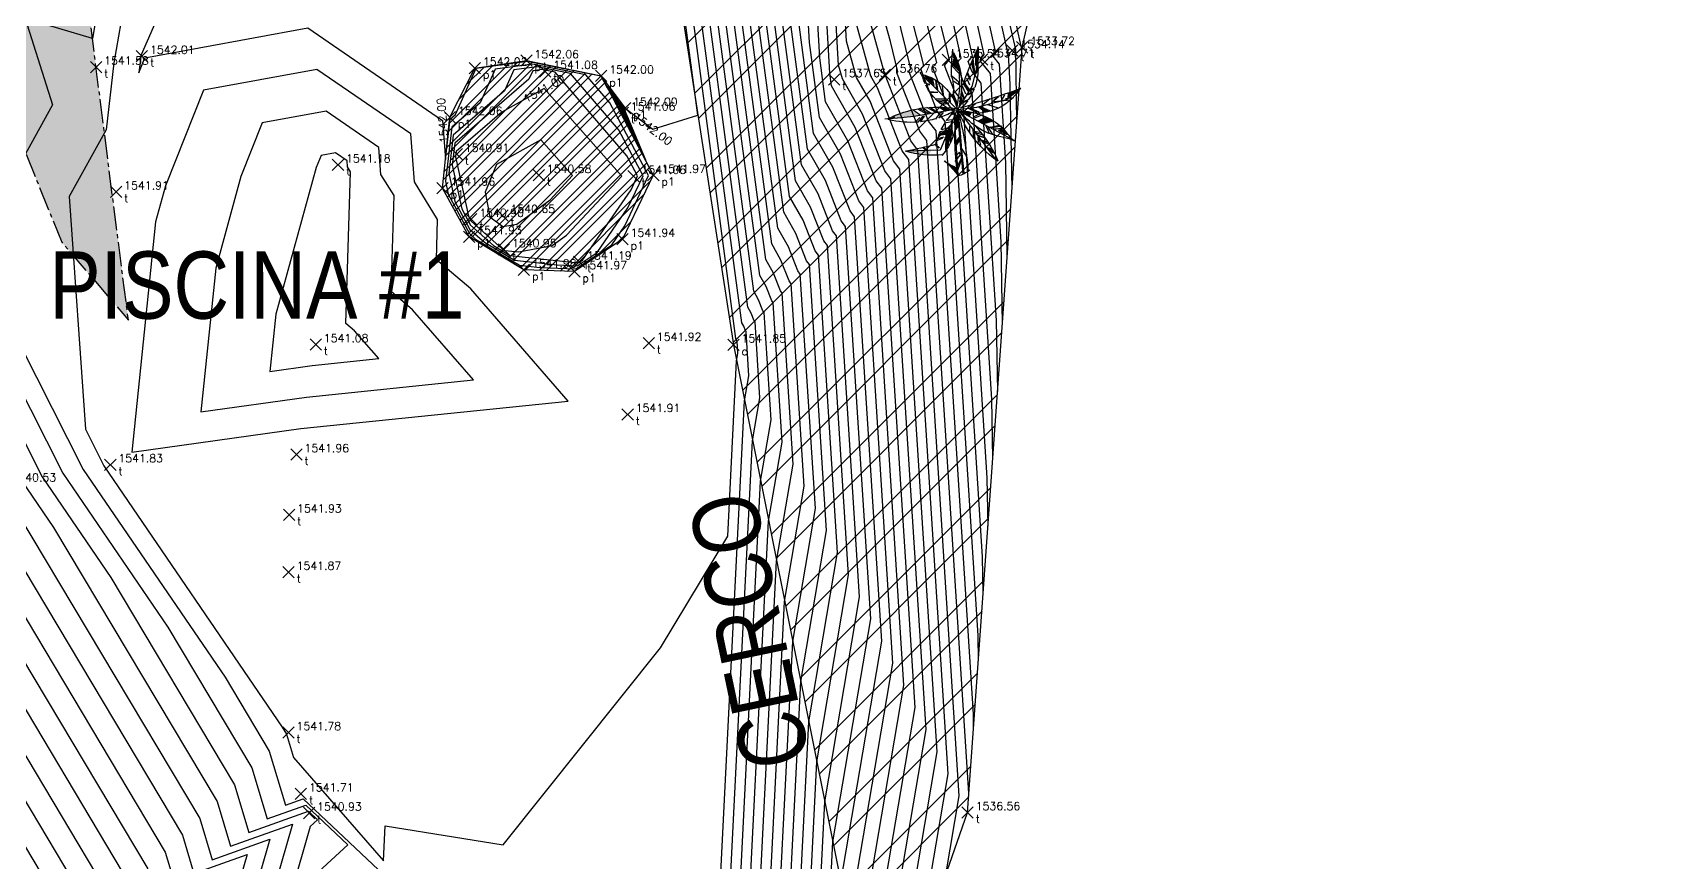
# Model space of a CAD drawing. Header units: metres. Extents: x 1097510 to 2158594, y 877039 to 1751652.
# Drawn here: x 1097701.3 to 1097752.6, y 877115 to 877140.9 of the extents above; entities that cross this region are included whole.
import ezdxf

# ---------------------------------------------------------------- set-up
doc = ezdxf.new("R2010")
doc.units = ezdxf.units.M
doc.linetypes.add('CENTER2', pattern=[1.125, 0.75, -0.125, 0.125, -0.125])
for name, color, linetype in [('C-TOPO-MAJR', 9, 'Continuous'), ('C-TOPO-MINR', 8, 'Continuous'), ('ROTULO', 7, 'Continuous'), ('V-NODE', 1, 'Continuous'), ('V-NODE-TEXT', 11, 'Continuous'), ('Via', 7, 'CENTER2'), ('WWW.DWGAUTOCAD.COM', 7, 'Continuous')]:
    doc.layers.add(name, color=color, linetype=linetype)
doc.styles.add('Arial Narrow', font='ARIALN.TTF', dxfattribs={"width": 0.85})
doc.styles.get("Standard").update_dxf_attribs({"font": 'simplex.shx'})

# ---------------------------------------------------------------- blocks, each defined once
blk = doc.blocks.new('A$C40F70BF2')
at = {"color": 64}
for p, q in [((1.395, 3.412), (1.345, 4.14)), ((1.404, 3.622), (1.407, 3.935)), ((1.411, 3.538), (1.419, 3.905)), ((1.448, 3.313), (1.496, 3.752)), ((1.529, 3.679), (1.455, 3.289)), ((1.937, 3.412), (2.147, 3.983)), ((1.989, 3.487), (2.151, 3.679)), ((2.033, 3.595), (2.135, 3.727)), ((2.151, 3.679), (2.033, 3.595)), ((2.062, 3.679), (2.135, 3.824)), ((2.135, 3.727), (2.062, 3.679)), ((2.077, 3.788), (2.151, 3.896)), ((2.135, 3.824), (2.077, 3.788)), ((1.43, 3.289), (1.349, 3.412)), ((1.389, 3.49), (1.353, 3.553)), ((1.426, 3.264), (1.353, 3.376)), ((1.393, 3.445), (1.356, 3.526)), ((1.393, 3.403), (1.356, 3.493)), ((1.411, 3.334), (1.36, 3.445)), ((1.536, 2.871), (1.395, 3.412)), ((1.455, 3.289), (1.55, 3.622)), ((1.587, 3.114), (1.683, 3.328)), ((1.701, 3.289), (1.591, 3.078)), ((1.606, 2.916), (1.705, 3.132)), ((1.919, 2.785), (1.937, 3.412)), ((2.18, 3.523), (1.96, 3.294)), ((1.96, 3.006), (2.18, 3.198)), ((1.974, 3.403), (2.165, 3.619)), ((2.165, 3.571), (1.974, 3.403)), ((2.165, 3.619), (1.989, 3.487)), ((2.006, 2.139), (3.105, 3.225)), ((2.797, 3.138), (2.753, 2.909)), ((2.855, 3.162), (2.797, 2.933)), ((2.797, 2.933), (2.797, 3.138)), ((2.885, 3.162), (2.826, 2.957)), ((2.826, 2.957), (2.855, 3.162)), ((2.929, 3.174), (2.855, 3.006)), ((2.855, 3.006), (2.885, 3.162)), ((2.899, 3.018), (2.929, 3.174)), ((2.944, 3.15), (2.899, 3.018)), ((2.958, 3.186), (2.929, 3.066)), ((2.929, 3.066), (2.944, 3.15)), ((2.973, 3.114), (2.958, 3.186)), ((3.002, 3.21), (2.973, 3.114)), ((3.032, 3.234), (3.002, 3.162)), ((3.002, 3.162), (3.002, 3.21)), ((1.58, 2.772), (1.451, 2.841)), ((1.472, 2.791), (1.602, 2.739)), ((1.992, 2.139), (1.536, 2.871)), ((1.538, 2.69), (1.679, 2.617)), ((1.564, 2.648), (1.679, 2.596)), ((1.602, 2.739), (1.58, 2.772)), ((1.591, 3.078), (1.587, 3.114)), ((1.65, 2.748), (1.785, 3.066)), ((1.668, 2.733), (1.65, 2.748)), ((1.822, 2.967), (1.668, 2.733)), ((1.73, 2.628), (1.844, 2.883)), ((1.789, 2.517), (1.873, 2.748)), ((1.8, 2.478), (1.88, 2.664)), ((2.024, 2.154), (1.919, 2.785)), ((2.151, 3.066), (1.96, 2.933)), ((1.96, 2.933), (1.96, 3.006)), ((2.216, 2.359), (2.243, 2.624)), ((2.238, 2.386), (2.257, 2.647)), ((2.446, 2.617), (2.471, 2.889)), ((2.621, 2.684), (2.895, 2.703)), ((2.621, 2.677), (2.849, 2.673)), ((2.626, 2.774), (2.662, 3.065)), ((2.653, 2.781), (2.685, 3.069)), ((2.877, 2.934), (3.045, 2.983)), ((3.008, 2.919), (2.877, 2.934)), ((1.789, 2.411), (1.627, 2.469)), ((1.672, 2.415), (1.811, 2.369)), ((1.811, 2.369), (1.789, 2.411)), ((2.07, 2.139), (2.758, 2.02)), ((2.27, 2.33), (2.289, 2.356)), ((2.498, 2.311), (2.27, 2.33)), ((2.289, 2.356), (2.58, 2.344)), ((2.366, 2.415), (2.384, 2.442)), ((2.612, 2.4), (2.366, 2.415)), ((2.375, 2.079), (2.567, 2.21)), ((2.384, 2.442), (2.644, 2.427)), ((2.662, 2.072), (2.881, 2.203)), ((2.699, 2.053), (2.968, 2.206)), ((2.831, 2.016), (3.118, 2.199)), ((2.913, 2.012), (3.218, 2.176)), ((3.264, 2.165), (2.977, 2.001)), ((3.168, 1.952), (3.415, 2.135)), ((2.083, 2.012), (2.22, 1.967)), ((2.179, 1.762), (2.156, 1.818)), ((2.156, 1.818), (2.361, 1.788)), ((2.402, 1.714), (2.179, 1.762)), ((2.548, 2.035), (2.457, 2.046)), ((2.457, 2.046), (2.603, 1.863)), ((2.69, 1.84), (2.548, 2.035)), ((2.758, 2.02), (3.387, 1.915)), ((2.977, 2.001), (2.913, 2.012)), ((3.177, 1.747), (3.041, 1.93)), ((3.041, 1.93), (3.105, 1.915)), ((3.105, 1.915), (3.255, 1.736)), ((3.332, 1.747), (3.196, 1.889)), ((3.387, 1.915), (3.907, 1.867)), ((3.911, 1.863), (4.308, 1.837)), ((3.975, 1.885), (4.057, 1.915)), ((4.012, 1.878), (3.975, 1.885)), ((4.085, 1.904), (4.012, 1.878))]:
    blk.add_line(p, q, dxfattribs=at)
at = {"color": 60}
for p, q in [((1.378, 3.827), (1.371, 4.019)), ((1.386, 3.761), (1.393, 4.004)), ((2.369, 2.481), (2.676, 2.471))]:
    blk.add_line(p, q, dxfattribs=at)
at = {"color": 62}
for p, q in [((0.438, 2.456), (0.018, 2.796)), ((0.505, 2.608), (0.623, 2.404)), ((0.211, 2.512), (0.476, 2.476)), ((1.974, 2.113), (0.228, 1.183)), ((0.314, 2.44), (0.828, 2.38)), ((1.381, 2.214), (0.438, 2.456)), ((0.696, 2.548), (0.916, 2.356)), ((0.696, 2.187), (1.034, 2.295)), ((0.916, 2.356), (0.784, 2.5)), ((1.974, 2.128), (0.802, 0.571)), ((0.96, 2.476), (1.196, 2.295)), ((1.269, 2.236), (0.96, 2.103)), ((1.019, 2.067), (1.269, 2.236)), ((1.078, 2.062), (1.295, 2.219)), ((1.129, 2.052), (1.321, 2.219)), ((1.313, 2.055), (1.578, 2.175)), ((1.974, 2.139), (1.381, 2.214)), ((1.387, 2.043), (1.665, 2.187)), ((1.431, 2.32), (1.592, 2.199)), ((2.003, 2.103), (1.827, 0.082)), ((2.006, 2.139), (2.548, 0.855)), ((0.593, 1.61), (0.902, 1.562)), ((0.96, 1.586), (0.667, 1.646)), ((0.872, 1.345), (1.019, 1.586)), ((0.902, 1.562), (0.96, 1.586)), ((0.989, 1.405), (1.093, 1.646)), ((1.225, 1.959), (1.46, 1.862)), ((1.284, 2.007), (1.504, 1.898)), ((1.974, 1.995), (1.915, 1.405)), ((2.179, 1.676), (2.175, 1.605)), ((2.175, 1.605), (2.175, 1.512)), ((2.179, 1.314), (2.179, 1.676)), ((2.193, 1.613), (2.184, 1.501)), ((2.197, 1.46), (2.193, 1.613)), ((0.387, 1.333), (0.505, 1.357)), ((0.417, 1.381), (0.578, 1.405)), ((0.505, 1.357), (0.417, 1.381)), ((0.461, 1.429), (0.667, 1.442)), ((0.578, 1.405), (0.461, 1.429)), ((0.476, 1.465), (0.696, 1.478)), ((0.667, 1.442), (0.476, 1.465)), ((0.696, 1.478), (0.549, 1.526)), ((0.549, 1.526), (0.814, 1.513)), ((0.814, 1.513), (0.578, 1.562)), ((1.019, 1.056), (1.21, 1.129)), ((1.049, 1.105), (1.24, 1.165)), ((1.206, 1.34), (1.436, 1.403)), ((1.231, 1.403), (1.462, 1.445)), ((1.254, 1.008), (1.313, 1.249)), ((1.327, 1.093), (1.342, 1.273)), ((1.475, 1.237), (1.504, 1.501)), ((1.915, 1.405), (1.871, 0.852)), ((1.944, 1.141), (1.944, 1.261)), ((1.944, 1.261), (2.077, 1.08)), ((2.077, 0.948), (1.944, 1.141)), ((2.062, 1.026), (1.947, 1.204)), ((2.175, 1.512), (2.165, 1.441)), ((2.165, 1.441), (2.165, 1.363)), ((2.184, 1.501), (2.179, 1.407)), ((2.179, 1.407), (2.179, 1.314)), ((2.197, 1.392), (2.197, 1.46)), ((2.206, 1.277), (2.197, 1.392)), ((2.206, 1.105), (2.206, 1.277)), ((2.211, 1.172), (2.206, 1.105)), ((2.225, 1.501), (2.211, 1.378)), ((2.211, 1.378), (2.211, 1.172)), ((2.216, 1.34), (2.225, 1.422)), ((2.216, 1.273), (2.216, 1.34)), ((2.225, 1.157), (2.216, 1.273)), ((2.225, 1.422), (2.225, 1.501)), ((2.229, 1.232), (2.225, 1.157)), ((2.238, 1.303), (2.229, 1.232)), ((2.243, 1.389), (2.238, 1.303)), ((2.247, 1.46), (2.243, 1.389)), ((2.257, 1.534), (2.247, 1.46)), ((2.257, 1.544), (2.257, 1.534)), ((2.261, 1.213), (2.261, 1.535)), ((2.27, 1.109), (2.261, 1.213)), ((2.298, 1.486), (2.27, 1.56)), ((2.27, 1.56), (2.521, 1.501)), ((2.275, 1.247), (2.27, 1.18)), ((2.27, 1.18), (2.27, 1.109)), ((2.279, 1.396), (2.275, 1.314)), ((2.275, 1.314), (2.275, 1.247)), ((2.289, 1.318), (2.279, 1.396)), ((2.289, 1.157), (2.289, 1.318)), ((2.293, 1.015), (2.289, 1.157)), ((2.293, 1.154), (2.289, 1.083)), ((2.289, 1.083), (2.293, 1.015)), ((2.302, 1.292), (2.293, 1.224)), ((2.293, 1.224), (2.293, 1.154)), ((2.548, 1.441), (2.298, 1.486)), ((2.307, 1.37), (2.302, 1.292)), ((2.307, 1.023), (2.307, 1.37)), ((2.334, 0.926), (2.343, 1.325)), ((2.371, 0.847), (2.357, 1.299)), ((2.433, 1.267), (2.637, 1.215)), ((2.471, 1.236), (2.65, 1.152)), ((0.814, 0.744), (0.96, 0.804)), ((0.843, 0.792), (0.989, 0.876)), ((0.96, 0.804), (0.843, 0.792)), ((0.872, 0.864), (1.049, 0.924)), ((0.989, 0.876), (0.872, 0.864)), ((1.049, 0.924), (0.931, 0.912)), ((1.709, 0.671), (1.871, 0.912)), ((1.871, 0.852), (1.798, 0.13)), ((1.886, 0.527), (1.886, 0.587)), ((1.886, 0.587), (2.003, 0.322)), ((2.003, 0.154), (1.886, 0.527)), ((1.915, 0.696), (1.93, 0.792)), ((2.077, 0.491), (1.915, 0.696)), ((1.93, 0.792), (2.062, 0.647)), ((2.311, 0.948), (2.307, 1.023)), ((2.548, 0.855), (3.647, 0.814)), ((2.69, 1.027), (2.571, 0.922)), ((2.699, 1.008), (2.594, 0.922)), ((3.063, 0.941), (2.995, 0.87)), ((3.095, 0.937), (3.013, 0.851))]:
    blk.add_line(p, q, dxfattribs=at)
at = {"color": 60}
for centre, radius, start, end in [((7.228, 3.925), 5.886, 178.201, 184.8569), ((-12.631, -2.337), 15.387, 20.511, 24.7274), ((3.986, 2.93), 2.121, 151.1341, 194.9744), ((-4.468, 3.341), 6.654, 358.6497, 6.1521), ((3.081, 3.443), 1.737, 181.0191, 200.3048), ((3.488, 1.763), 1.537, 103.7474, 164.6646), ((3.323, 2.824), 1.195, 162.4534, 194.3671), ((4.255, 2.671), 1.249, 148.3784, 158.7208), ((1.388, 3.636), 1.607, 210.2718, 288.6073), ((11.205, 34.008), 33.156, 250.2818, 253.6131), ((3.081, 3.443), 1.737, 202.0613, 214.4357), ((-12.631, -2.337), 15.387, 19.9468, 20.1294), ((1.484, 3.655), 1.692, 293.0839, 334.2208), ((1.484, 3.655), 1.692, 336.4968, 341.7386), ((1.97, 0.03), 2.073, 93.8052, 134.9428), ((14.63, -0.992), 13.028, 166.2796, 174.8216), ((3.081, 3.443), 1.737, 216.4922, 227.1869), ((2.648, -1.238), 3.457, 62.9286, 99.782), ((0.371, 0.432), 2.394, 34.5841, 45.0988), ((0.206, 3.365), 2.134, 278.5823, 322.5951), ((-1.258, 3.332), 3.452, 304.8805, 336.243), ((4.234, -0.992), 3.827, 137.0982, 156.8626), ((-5.402, 1.247), 7.481, 350.4062, 5.6425), ((3.808, 1.866), 1.768, 177.0625, 221.9788), ((3.478, 4.556), 2.822, 241.8528, 251.6799), ((0.371, 0.432), 2.394, 26.5664, 32.4272), ((3.478, 4.556), 2.822, 253.6434, 263.8215), ((3.478, 4.556), 2.822, 265.3232, 284.5956), ((-1.183, 2.66), 2.05, 312.2483, 325.4397), ((0.622, 0.416), 0.842, 95.4287, 120.3984), ((0.371, 0.432), 2.394, 14.3751, 24.9555), ((2.731, 4.141), 3.451, 266.0609, 285.3989), ((10.9, 35.08), 35.029, 256.4454, 258.0204), ((2.112, 0.756), 0.732, 226.5793, 260.5482), ((5.057, -2.3), 3.867, 133.3547, 142.8755), ((1.268, 2.121), 1.986, 292.1292, 305.3212)]:
    blk.add_arc(centre, radius, start, end, dxfattribs=at)
at = {"color": 62}
for points in [[(0.035, 2.801), (0.417, 2.5), (0.035, 2.801), (0.402, 2.657)], [(1.93, 2.091), (1.607, 1.923), (1.886, 2.091), (1.533, 2.055)], [(1.136, 1.682), (0.828, 1.766), (1.357, 1.79), (1.107, 1.911)], [(1.592, 1.393), (1.592, 1.61), (1.636, 1.478), (1.622, 1.682)], [(2.003, 2.043), (2.062, 1.465), (2.003, 2.031), (1.96, 1.586)], [(1.357, 1.297), (1.078, 1.201), (1.387, 1.357), (1.151, 1.273)], [(2.598, 1.303), (2.343, 1.34), (2.557, 1.407), (2.293, 1.467)], [(3.546, 0.816), (2.811, 0.852), (3.59, 0.804), (2.914, 0.708)]]:
    blk.add_solid(points, dxfattribs=at)
at = {"color": 64}
for points in [[(2.02, 2.234), (2.16, 2.54), (1.994, 2.357), (2.13, 2.691)], [(1.983, 2.159), (1.888, 2.598), (1.983, 2.159), (1.818, 2.432)], [(2.398, 2.087), (2.562, 2.203), (2.206, 2.12), (2.366, 2.203)], [(3.893, 1.874), (4.007, 1.93), (3.228, 1.952), (3.451, 2.12)]]:
    blk.add_solid(points, dxfattribs=at)
at = {"color": 60}
blk.add_solid([(2.003, 0.058), (2.385, 0.503), (2.018, 0.286), (2.4, 0.503)], dxfattribs=at)
blk = doc.blocks.new('*U7')
at = {"color": 0, "linetype": 'ByBlock', "lineweight": -2, "transparency": 16777216}
for p, q in [((-0.71, -0.71), (0.71, 0.71)), ((-0.71, 0.71), (0.71, -0.71))]:
    blk.add_line(p, q, dxfattribs=at)

msp = doc.modelspace()

# ---------------------------------------------------------------- hatches: boundary and pattern name
at = {"transparency": 33554516}
h = msp.add_hatch(dxfattribs=at)
h.set_pattern_fill('ANSI32', color=3, scale=0.2)
h.paths.add_polyline_path([(1097729.469, 877182.53), (1097726.491, 877180.653), (1097717.986, 877167.963), (1097718.674, 877156.953), (1097720.55, 877148.199), (1097723.179, 877131.191), (1097727.699, 877108.578), (1097730.496, 877116.583), (1097732.202, 877140.482), (1097734.498, 877150.634), (1097729.913, 877165.817)])
h.paths.add_polyline_path([(1097684.838, 877112.8), (1097691.399, 877111.264), (1097694.98, 877110.431), (1097699.484, 877109.577), (1097707.255, 877107.95), (1097712.386, 877106.545), (1097724.844, 877103.697), (1097724.377, 877088.571), (1097722.256, 877077.336), (1097720.406, 877070.013), (1097718.066, 877055.292), (1097717.526, 877051.329), (1097711.22, 877058.241), (1097709.393, 877064.564), (1097706.649, 877069.346), (1097704.008, 877074.186), (1097702.134, 877076.348), (1097700.531, 877078.264), (1097698.925, 877081.038), (1097697.709, 877083.835)])
at = {"transparency": 33554615}
h = msp.add_hatch(dxfattribs=at)
h.set_pattern_fill('ANSI32', color=5, scale=0.05)
h.paths.add_polyline_path([(1097716.711, 877140.069), (1097719.049, 877139.588), (1097720.677, 877136.489), (1097719.714, 877134.492), (1097718.213, 877133.478), (1097716.636, 877133.535), (1097714.922, 877134.568), (1097714.092, 877136.088), (1097714.321, 877138.296), (1097715.102, 877139.835)])
h.paths.add_polyline_path([(1097724.851, 877104.675), (1097723.572, 877104.438), (1097722.63, 877104.723), (1097721.383, 877105.694), (1097722.178, 877108.644), (1097724.024, 877108.193), (1097725.794, 877106.766)])
at = {"layer": 'Via', "transparency": 33554602}
h = msp.add_hatch(dxfattribs=at)
h.set_pattern_fill('AR-CONC', color=9, scale=0.01)
h.paths.add_polyline_path([(1097743.406, 877209.884), (1097742.789, 877207.774), (1097739.23, 877201.65), (1097731.624, 877194.237), (1097728.844, 877192.061), (1097723.938, 877187.976), (1097713.661, 877183.589), (1097708.774, 877180.942), (1097704.197, 877177.294), (1097702.283, 877175.792), (1097698.494, 877169.681), (1097697.048, 877167.117), (1097696.739, 877163), (1097696.405, 877157.375), (1097697.261, 877153.918), (1097698.725, 877142.966), (1097702.195, 877134.401), (1097704.278, 877131.959), (1097702.854, 877143.121), (1097701.527, 877147.394), (1097700.771, 877150.597), (1097699.626, 877157.377), (1097700.517, 877161.414), (1097700.209, 877165.197), (1097701.923, 877167.962), (1097702.662, 877170.388), (1097705.585, 877173.118), (1097707.902, 877176.215), (1097715.868, 877180.484), (1097721.42, 877182.884), (1097726.789, 877184.65), (1097730.424, 877188.426), (1097731.775, 877190.234), (1097734.3, 877192.055), (1097739.871, 877197.714), (1097745.847, 877205.636), (1097747.847, 877204.842), (1097752.597, 877208.238), (1097748.356, 877212.762), (1097746.929, 877210.428)])

# ---------------------------------------------------------------- linework, layer by layer
at = {"color": 7, "true_color": 0xf0f0f0, "flags": 128}
for points, elevation in [([(1097729.469, 877182.53), (1097726.491, 877180.653), (1097717.986, 877167.963), (1097718.674, 877156.953), (1097720.55, 877148.199), (1097723.179, 877131.191), (1097727.699, 877108.578), (1097730.496, 877116.583), (1097732.202, 877140.482), (1097734.498, 877150.634), (1097729.913, 877165.817)], 1524.878), ([(1097716.711, 877140.069), (1097719.049, 877139.588), (1097720.677, 877136.489), (1097719.714, 877134.492), (1097718.213, 877133.478), (1097716.636, 877133.535), (1097714.922, 877134.568), (1097714.092, 877136.088), (1097714.321, 877138.296), (1097715.102, 877139.835)], 1542.064)]:
    msp.add_lwpolyline(points, close=True, dxfattribs=dict(at, elevation=elevation))
at = {"color": 7, "true_color": 0xf0f0f0, "elevation": 1524.878, "flags": 128}
msp.add_lwpolyline([(1097726.491, 877180.653), (1097717.986, 877167.963), (1097718.674, 877156.953), (1097720.55, 877148.199), (1097723.179, 877131.191), (1097727.699, 877108.578), (1097724.844, 877103.697), (1097712.386, 877106.545), (1097707.255, 877107.95), (1097699.484, 877109.577), (1097694.98, 877110.431), (1097691.399, 877111.264), (1097684.838, 877112.8), (1097681.402, 877113.693), (1097679.102, 877114.672), (1097676.039, 877119.653), (1097674.323, 877124.089), (1097671.729, 877129.899), (1097670.225, 877133.67)], dxfattribs=at)
at = {"layer": 'C-TOPO-MAJR', "color": 32, "linetype": 'Continuous', "lineweight": -3, "flags": 128}
for points, elevation in [([(1097732.036, 877138.15), (1097731.997, 877140.418), (1097730.916, 877145.086), (1097729.996, 877149.772), (1097729.878, 877152.927), (1097727.612, 877164.483), (1097727.669, 877166.575), (1097725.334, 877173.157), (1097724.453, 877178.272)], 1534), ([(1097728.913, 877112.053), (1097729.89, 877117.793), (1097728.661, 877136.976), (1097728.454, 877137.245), (1097727.679, 877139.219), (1097727.472, 877139.582), (1097726.957, 877141.434), (1097726.515, 877149.167), (1097725.661, 877156.035), (1097725.78, 877156.581), (1097725.72, 877158.18), (1097724.803, 877162.855), (1097724.924, 877167.253), (1097724.838, 877167.436), (1097724.047, 877168.666), (1097723.107, 877170.597), (1097721.158, 877173.371), (1097717.688, 877176.632)], 1537), ([(1097731.435, 877129.732), (1097731.397, 877131.952), (1097730.922, 877139.363), (1097730.629, 877139.742), (1097730.514, 877140.036), (1097730.569, 877140.099), (1097730.65, 877140.202), (1097729.774, 877144.161), (1097729.13, 877146.74), (1097728.923, 877147.484), (1097728.806, 877149.539), (1097728.579, 877151.365), (1097728.61, 877151.51), (1097728.492, 877154.678), (1097726.676, 877163.94), (1097726.757, 877166.883), (1097723.471, 877176.144)], 1535), ([(1097727.034, 877111.905), (1097728.506, 877120.556), (1097727.53, 877135.783), (1097727.366, 877135.996), (1097726.751, 877137.563), (1097726.057, 877138.782), (1097725.874, 877140.157), (1097725.369, 877148.981), (1097724.202, 877158.371), (1097724.364, 877159.117), (1097724.334, 877159.931), (1097723.867, 877162.312), (1097723.929, 877164.552), (1097723.682, 877165.077), (1097723.17, 877166.929), (1097723.135, 877167.15), (1097723.101, 877167.219), (1097720.075, 877171.525), (1097717.79, 877173.673), (1097714.611, 877175.671)], 1538), ([(1097730.834, 877121.314), (1097730.82, 877122.113), (1097729.792, 877138.169), (1097729.542, 877138.493), (1097729.029, 877139.8), (1097729.126, 877139.91), (1097728.433, 877142.688), (1097727.94, 877144.459), (1097727.66, 877149.353), (1097727.12, 877153.7), (1097727.195, 877154.046), (1097727.106, 877156.429), (1097725.739, 877163.398), (1097725.844, 877167.191), (1097724.002, 877172.381), (1097723.533, 877173.111), (1097723.112, 877173.975), (1097722.24, 877175.216)], 1536), ([(1097706.622, 877144.691), (1097704.673, 877140.253), (1097704.663, 877140.196), (1097704.604, 877139.686), (1097704.791, 877140.156), (1097709.882, 877141.095), (1097714.091, 877138.198), (1097714.184, 877136.976), (1097714.332, 877138.238), (1097714.498, 877138.382), (1097715.144, 877139.833), (1097716.749, 877140.047), (1097716.749, 877140.047), (1097719.041, 877139.589), (1097719.053, 877139.575), (1097719.246, 877139.212), (1097719.052, 877139.583), (1097719.793, 877138.582), (1097720.661, 877137.928), (1097722.07, 877138.365), (1097720.812, 877147.803)], 1542), ([(1097723.168, 877109.839), (1097724.029, 877126.937), (1097724.354, 877128.845), (1097724.139, 877132.204), (1097724.103, 877132.251), (1097723.967, 877132.597), (1097723.814, 877132.865), (1097722.077, 877145.892)], 1541), ([(1097724.405, 877109.495), (1097725.031, 877121.926), (1097725.738, 877126.082), (1097725.269, 877133.397), (1097725.19, 877133.499), (1097724.895, 877134.252), (1097724.562, 877134.838), (1097723.343, 877143.98)], 1540), ([(1097725.641, 877109.151), (1097726.032, 877116.916), (1097727.122, 877123.319), (1097726.4, 877134.59), (1097726.278, 877134.748), (1097725.823, 877135.908), (1097725.309, 877136.81), (1097724.608, 877142.068)], 1539), ([(1097698.939, 877132.298), (1097701.584, 877127.066), (1097703.728, 877123.926), (1097707.596, 877117.449), (1097708.043, 877115.957), (1097709.901, 877116.622), (1097710.186, 877116.353), (1097709.96, 877116.147), (1097708.745, 877111.932)], 1541), ([(1097700.232, 877124.049), (1097705.429, 877115.346), (1097705.756, 877114.253)], 1540), ([(1097699.959, 877118.773), (1097703.262, 877113.243)], 1539)]:
    msp.add_lwpolyline(points, dxfattribs=dict(at, elevation=elevation))
at = {"layer": 'C-TOPO-MAJR', "color": 32, "linetype": 'Continuous', "lineweight": -3, "elevation": 1541, "flags": 128}
msp.add_lwpolyline([(1097717.97, 877134.615), (1097719.693, 877136.461), (1097717.266, 877139.193), (1097715.941, 877138.462), (1097714.519, 877137.233), (1097714.498, 877137.058), (1097714.903, 877135.205), (1097714.982, 877135.057), (1097715.959, 877134.188), (1097716.04, 877134.14), (1097716.48, 877134.091), (1097717.521, 877134.289), (1097717.97, 877134.615)], close=True, dxfattribs=at)
at = {"layer": 'C-TOPO-MINR', "color": 8, "linetype": 'Continuous', "lineweight": -3, "flags": 128}
for points, elevation in [([(1097732.186, 877140.255), (1097732.182, 877140.476), (1097732.077, 877140.931), (1097730.323, 877149.86), (1097730.225, 877152.489), (1097727.846, 877164.619), (1097727.898, 877166.498), (1097725.8, 877172.411), (1097724.733, 877178.599)], 1533.75), ([(1097731.885, 877136.046), (1097731.829, 877139.332), (1097731.77, 877140.257), (1097731.712, 877140.332), (1097731.736, 877140.362), (1097730.076, 877147.858), (1097729.756, 877149.242), (1097729.669, 877149.683), (1097729.532, 877153.365), (1097727.378, 877164.347), (1097727.441, 877166.652), (1097724.868, 877173.904), (1097724.172, 877177.944)], 1534.25), ([(1097731.735, 877133.941), (1097731.685, 877136.872), (1097731.487, 877139.959), (1097731.295, 877140.208), (1097731.374, 877140.309), (1097729.678, 877147.968), (1097729.479, 877148.766), (1097729.415, 877148.996), (1097729.378, 877149.632), (1097729.308, 877150.197), (1097729.318, 877150.242), (1097729.185, 877153.802), (1097727.144, 877164.212), (1097727.213, 877166.729), (1097724.402, 877174.65), (1097723.891, 877177.616)], 1534.5), ([(1097727.284, 877110.652), (1097728.852, 877119.865), (1097727.813, 877136.082), (1097727.638, 877136.308), (1097726.983, 877137.977), (1097726.244, 877139.275), (1097726.19, 877139.679), (1097725.656, 877149.028), (1097724.567, 877157.787), (1097724.718, 877158.483), (1097724.68, 877159.494), (1097724.101, 877162.448), (1097724.178, 877165.227), (1097723.872, 877165.878), (1097723.545, 877167.061), (1097723.523, 877167.201), (1097723.103, 877168.064), (1097720.346, 877171.986), (1097717.764, 877174.413), (1097714.391, 877176.533)], 1537.75), ([(1097729.817, 877114.639), (1097730.236, 877117.102), (1097728.944, 877137.275), (1097728.726, 877137.557), (1097727.915, 877139.623), (1097727.916, 877139.624), (1097727.91, 877139.649), (1097727.203, 877142.19), (1097726.801, 877149.214), (1097726.026, 877155.451), (1097726.133, 877155.947), (1097726.066, 877157.742), (1097725.037, 877162.991), (1097725.159, 877167.422), (1097724.822, 877168.372), (1097723.919, 877169.777), (1097723.108, 877171.442), (1097721.428, 877173.832), (1097718.214, 877176.853)], 1536.75), ([(1097730.533, 877117.105), (1097730.532, 877117.193), (1097729.226, 877137.573), (1097728.998, 877137.869), (1097728.287, 877139.682), (1097728.32, 877139.719), (1097728.084, 877140.662), (1097727.449, 877142.947), (1097727.087, 877149.26), (1097726.39, 877154.868), (1097726.487, 877155.313), (1097726.413, 877157.305), (1097725.271, 877163.126), (1097725.388, 877167.345), (1097724.549, 877169.708), (1097723.79, 877170.888), (1097723.11, 877172.286), (1097721.699, 877174.293), (1097719, 877176.831)], 1536.5), ([(1097730.683, 877119.209), (1097730.676, 877119.653), (1097729.509, 877137.871), (1097729.27, 877138.181), (1097728.658, 877139.741), (1097728.723, 877139.815), (1097728.259, 877141.675), (1097727.694, 877143.703), (1097727.374, 877149.307), (1097726.755, 877154.284), (1097726.841, 877154.679), (1097726.759, 877156.867), (1097725.505, 877163.262), (1097725.616, 877167.268), (1097724.276, 877171.045), (1097723.662, 877171.999), (1097723.111, 877173.131), (1097721.97, 877174.755), (1097719.786, 877176.808)], 1536.25), ([(1097728.01, 877109.467), (1097729.544, 877118.484), (1097728.378, 877136.678), (1097728.182, 877136.933), (1097727.447, 877138.805), (1097727.027, 877139.543), (1097726.711, 877140.678), (1097726.228, 877149.121), (1097725.296, 877156.619), (1097725.426, 877157.215), (1097725.373, 877158.618), (1097724.569, 877162.719), (1097724.675, 877166.577), (1097724.327, 877167.319), (1097724.176, 877167.554), (1097723.105, 877169.753), (1097720.887, 877172.909), (1097717.714, 877175.893)], 1537.25), ([(1097731.284, 877127.628), (1097731.253, 877129.493), (1097730.639, 877139.064), (1097730.357, 877139.43), (1097730.143, 877139.977), (1097730.245, 877140.094), (1097730.289, 877140.149), (1097729.821, 877142.258), (1097728.956, 877145.727), (1097728.677, 877146.728), (1097728.519, 877149.493), (1097728.214, 877151.949), (1097728.256, 877152.144), (1097728.146, 877155.116), (1097726.441, 877163.805), (1097726.528, 877166.96), (1097723.183, 877176.39)], 1535.25), ([(1097726.784, 877113.158), (1097728.16, 877121.247), (1097727.248, 877135.485), (1097727.094, 877135.684), (1097726.519, 877137.149), (1097725.87, 877138.289), (1097725.558, 877140.635), (1097725.083, 877148.935), (1097723.837, 877158.954), (1097724.01, 877159.751), (1097723.987, 877160.369), (1097723.633, 877162.177), (1097723.68, 877163.877), (1097723.492, 877164.275), (1097722.795, 877166.798), (1097722.772, 877166.948), (1097722.589, 877167.092), (1097722.49, 877167.243), (1097719.805, 877171.064), (1097717.815, 877172.934), (1097715.048, 877174.673), (1097713.417, 877175.754)], 1538.25), ([(1097731.585, 877131.837), (1097731.541, 877134.412), (1097731.205, 877139.661), (1097730.901, 877140.054), (1097730.885, 877140.095), (1097730.893, 877140.104), (1097731.012, 877140.255), (1097729.726, 877146.065), (1097729.304, 877147.753), (1097729.169, 877148.24), (1097729.092, 877149.586), (1097728.943, 877150.781), (1097728.964, 877150.876), (1097728.839, 877154.24), (1097726.91, 877164.076), (1097726.985, 877166.806), (1097723.937, 877175.397)], 1534.75), ([(1097725.95, 877109.065), (1097726.283, 877115.663), (1097727.468, 877122.628), (1097726.683, 877134.888), (1097726.55, 877135.06), (1097726.055, 877136.322), (1097725.496, 877137.303), (1097724.925, 877141.59), (1097724.51, 877148.842), (1097723.108, 877160.122), (1097723.303, 877161.019), (1097723.294, 877161.245), (1097723.165, 877161.905), (1097723.182, 877162.527), (1097723.113, 877162.672), (1097722.276, 877165.704), (1097722.142, 877166.131), (1097721.948, 877166.595), (1097721.466, 877166.977), (1097721.149, 877167.457), (1097719.263, 877170.141), (1097717.866, 877171.454), (1097715.922, 877172.676), (1097712.527, 877174.927)], 1538.75), ([(1097726.533, 877114.41), (1097727.814, 877121.938), (1097726.965, 877135.187), (1097726.822, 877135.372), (1097726.287, 877136.735), (1097725.683, 877137.796), (1097725.241, 877141.113), (1097724.796, 877148.888), (1097723.473, 877159.538), (1097723.656, 877160.385), (1097723.641, 877160.807), (1097723.399, 877162.041), (1097723.431, 877163.202), (1097723.303, 877163.474), (1097722.42, 877166.667), (1097722.41, 877166.731), (1097722.027, 877167.035), (1097721.82, 877167.35), (1097719.534, 877170.602), (1097717.841, 877172.194), (1097715.485, 877173.674), (1097712.972, 877175.34)], 1538.5), ([(1097727.564, 877108.348), (1097727.56, 877108.388), (1097727.613, 877108.496), (1097727.54, 877108.559), (1097727.496, 877108.634), (1097727.535, 877109.4), (1097729.198, 877119.175), (1097728.096, 877136.38), (1097727.91, 877136.621), (1097727.215, 877138.391), (1097726.582, 877139.503), (1097726.466, 877139.922), (1097725.942, 877149.074), (1097724.932, 877157.203), (1097725.072, 877157.849), (1097725.027, 877159.056), (1097724.335, 877162.584), (1097724.426, 877165.902), (1097724.061, 877166.68), (1097723.92, 877167.192), (1097723.91, 877167.253), (1097723.104, 877168.908), (1097720.616, 877172.448), (1097717.739, 877175.153)], 1537.5), ([(1097731.134, 877125.523), (1097731.108, 877127.033), (1097730.357, 877138.766), (1097730.086, 877139.117), (1097729.771, 877139.918), (1097729.921, 877140.089), (1097729.927, 877140.095), (1097729.869, 877140.354), (1097728.782, 877144.714), (1097728.432, 877145.971), (1097728.233, 877149.446), (1097727.849, 877152.532), (1097727.903, 877152.778), (1097727.799, 877155.554), (1097726.207, 877163.669), (1097726.3, 877167.037), (1097723.456, 877175.054)], 1535.5), ([(1097730.984, 877123.419), (1097730.964, 877124.573), (1097730.074, 877138.468), (1097729.814, 877138.805), (1097729.4, 877139.859), (1097729.529, 877140.006), (1097728.607, 877143.701), (1097728.186, 877145.215), (1097727.947, 877149.4), (1097727.485, 877153.116), (1097727.549, 877153.412), (1097727.453, 877155.991), (1097725.973, 877163.533), (1097726.072, 877167.114), (1097723.729, 877173.718), (1097723.405, 877174.222), (1097723.114, 877174.819)], 1535.75), ([(1097704.042, 877141.247), (1097703.825, 877139.998), (1097703.584, 877137.907), (1097702.432, 877135.826), (1097702.937, 877128.553), (1097703.514, 877127.411), (1097703.514, 877127.411), (1097709.087, 877119.251), (1097709.221, 877119.026), (1097709.439, 877118.3), (1097712.247, 877115.07), (1097712.296, 877116.172), (1097715.983, 877115.574), (1097720.903, 877121.722), (1097723.002, 877125.217), (1097723.278, 877130.695), (1097723.316, 877130.917), (1097723.291, 877131.309), (1097723.287, 877131.315), (1097723.271, 877131.355), (1097723.253, 877131.386), (1097721.128, 877147.325)], 1541.75), ([(1097722.556, 877110.131), (1097723.529, 877129.442), (1097723.662, 877130.227), (1097723.574, 877131.607), (1097723.559, 877131.627), (1097723.503, 877131.769), (1097723.44, 877131.879), (1097721.445, 877146.847)], 1541.5), ([(1097722.859, 877109.925), (1097723.779, 877128.19), (1097724.008, 877129.536), (1097723.856, 877131.906), (1097723.831, 877131.939), (1097723.735, 877132.183), (1097723.627, 877132.372), (1097721.761, 877146.37)], 1541.25), ([(1097723.477, 877109.753), (1097724.28, 877125.684), (1097724.7, 877128.154), (1097724.421, 877132.502), (1097724.375, 877132.563), (1097724.199, 877133.01), (1097724.001, 877133.358), (1097722.394, 877145.414)], 1540.75), ([(1097723.786, 877109.667), (1097724.53, 877124.432), (1097725.046, 877127.464), (1097724.704, 877132.8), (1097724.646, 877132.875), (1097724.431, 877133.424), (1097724.188, 877133.851), (1097722.71, 877144.936)], 1540.5), ([(1097724.095, 877109.581), (1097724.78, 877123.179), (1097725.392, 877126.773), (1097724.987, 877133.099), (1097724.918, 877133.187), (1097724.663, 877133.838), (1097724.375, 877134.344), (1097723.027, 877144.458)], 1540.25), ([(1097724.714, 877109.409), (1097725.281, 877120.674), (1097726.084, 877125.391), (1097725.552, 877133.695), (1097725.462, 877133.812), (1097725.127, 877134.666), (1097724.749, 877135.331), (1097723.659, 877143.502)], 1539.75), ([(1097725.023, 877109.323), (1097725.532, 877119.421), (1097726.43, 877124.701), (1097725.835, 877133.994), (1097725.734, 877134.124), (1097725.359, 877135.08), (1097724.936, 877135.824), (1097723.976, 877143.024)], 1539.5), ([(1097725.332, 877109.237), (1097725.782, 877118.168), (1097726.776, 877124.01), (1097726.117, 877134.292), (1097726.006, 877134.436), (1097725.591, 877135.494), (1097725.123, 877136.317), (1097724.292, 877142.546)], 1539.25), ([(1097703.411, 877142.242), (1097703.155, 877140.763), (1097701.05, 877141.38), (1097701.905, 877138.683), (1097700.201, 877135.605)], 1541.5), ([(1097698.173, 877135.203), (1097702.227, 877127.181), (1097705.514, 877122.368), (1097708.138, 877117.975), (1097708.615, 877116.383), (1097709.819, 877116.814), (1097711.138, 877115.572), (1097710.092, 877114.618)], 1541.25), ([(1097700.444, 877132.097), (1097702.871, 877127.296), (1097707.301, 877120.81), (1097708.68, 877118.5), (1097709.187, 877116.809), (1097709.738, 877117.007), (1097712.09, 877114.79)], 1541.5), ([(1097700.369, 877126.686), (1097706.512, 877116.397), (1097706.9, 877115.105), (1097708.698, 877115.749), (1097707.508, 877111.617)], 1540.5), ([(1097700.941, 877126.951), (1097701.942, 877125.485), (1097707.054, 877116.923), (1097707.471, 877115.531), (1097709.409, 877116.225), (1097708.126, 877111.775)], 1540.75), ([(1097700.3, 877125.367), (1097705.971, 877115.872), (1097706.328, 877114.679), (1097707.988, 877115.273), (1097706.889, 877111.46)], 1540.25), ([(1097700.164, 877122.73), (1097704.887, 877114.82)], 1539.75), ([(1097700.096, 877121.411), (1097704.345, 877114.294)], 1539.5), ([(1097700.028, 877120.092), (1097703.803, 877113.768)], 1539.25), ([(1097699.891, 877117.454), (1097702.72, 877112.717)], 1538.75)]:
    msp.add_lwpolyline(points, dxfattribs=dict(at, elevation=elevation))
for points, elevation in [([(1097710.169, 877139.793), (1097706.627, 877139.14), (1097705.44, 877136.158), (1097705.128, 877135.027), (1097704.388, 877127.84), (1097709.671, 877128.575), (1097718.017, 877129.435), (1097714.972, 877132.937), (1097713.899, 877133.848), (1097713.938, 877135.108), (1097713.212, 877136.284), (1097713.098, 877137.777), (1097710.169, 877139.793)], 1541.75), ([(1097716.899, 877139.961), (1097715.732, 877139.805), (1097715.263, 877138.75), (1097714.379, 877137.987), (1097714.181, 877136.301), (1097714.27, 877135.894), (1097714.934, 877134.663), (1097715.124, 877134.494), (1097716.497, 877133.677), (1097717.134, 877133.606), (1097718.254, 877133.564), (1097719.377, 877134.315), (1097719.787, 877134.909), (1097720.527, 877136.481), (1097719.32, 877138.746), (1097718.566, 877139.628), (1097716.899, 877139.961)], 1541.75), ([(1097717.049, 877139.875), (1097716.32, 877139.778), (1097716.027, 877139.119), (1097714.425, 877137.736), (1097714.287, 877136.553), (1097714.481, 877135.664), (1097714.95, 877134.795), (1097715.402, 877134.392), (1097716.344, 877133.831), (1097717.678, 877133.684), (1097718.3, 877133.66), (1097718.923, 877134.078), (1097719.884, 877135.469), (1097720.356, 877136.472), (1097719.586, 877137.918), (1097718.09, 877139.667), (1097717.049, 877139.875)], 1541.5), ([(1097717.199, 877139.789), (1097716.909, 877139.75), (1097716.791, 877139.487), (1097714.472, 877137.484), (1097714.393, 877136.806), (1097714.692, 877135.435), (1097714.966, 877134.926), (1097715.68, 877134.29), (1097716.192, 877133.985), (1097718.222, 877133.762), (1097718.346, 877133.757), (1097718.469, 877133.84), (1097719.982, 877136.029), (1097720.186, 877136.464), (1097719.852, 877137.09), (1097717.615, 877139.706), (1097717.199, 877139.789)], 1541.25), ([(1097719.23, 877139.278), (1097720.445, 877136.961), (1097719.774, 877138.543), (1097719.23, 877139.278)], 1541.75), ([(1097719.407, 877138.973), (1097720.183, 877137.494), (1097719.755, 877138.504), (1097719.407, 877138.973)], 1541.5), ([(1097710.457, 877138.491), (1097708.463, 877138.123), (1097707.795, 877136.445), (1097707.007, 877133.59), (1097706.544, 877129.101), (1097709.844, 877129.56), (1097715.058, 877130.097), (1097713.156, 877132.285), (1097712.485, 877132.854), (1097712.578, 877135.854), (1097712.17, 877136.515), (1097712.105, 877137.356), (1097710.457, 877138.491)], 1541.5), ([(1097719.585, 877138.668), (1097719.921, 877138.027), (1097719.736, 877138.465), (1097719.585, 877138.668)], 1541.25), ([(1097717.454, 877135.724), (1097718.157, 877136.476), (1097717.168, 877137.59), (1097715.783, 877136.825), (1097715.421, 877135.961), (1097715.571, 877135.184), (1097715.98, 877134.883), (1097716.409, 877134.964), (1097717.454, 877135.724)], 1540.75), ([(1097710.744, 877137.189), (1097710.298, 877137.107), (1097710.149, 877136.731), (1097708.886, 877132.153), (1097708.701, 877130.362), (1097710.018, 877130.545), (1097712.098, 877130.759), (1097711.339, 877131.632), (1097711.072, 877131.859), (1097711.219, 877136.599), (1097711.127, 877136.747), (1097711.113, 877136.935), (1097710.744, 877137.189)], 1541.25)]:
    msp.add_lwpolyline(points, close=True, dxfattribs=dict(at, elevation=elevation))
at = {"layer": 'Via', "color": 7, "true_color": 0xf0f0f0, "elevation": 1540, "flags": 128}
msp.add_lwpolyline([(1097743.406, 877209.884), (1097742.789, 877207.774), (1097739.23, 877201.65), (1097731.624, 877194.237), (1097728.844, 877192.061), (1097723.938, 877187.976), (1097713.661, 877183.589), (1097708.774, 877180.942), (1097704.197, 877177.294), (1097702.283, 877175.792), (1097698.494, 877169.681), (1097697.048, 877167.117), (1097696.739, 877163), (1097696.405, 877157.375), (1097697.261, 877153.918), (1097698.725, 877142.966), (1097702.195, 877134.401), (1097704.278, 877131.959), (1097702.854, 877143.121), (1097701.527, 877147.394), (1097700.771, 877150.597), (1097699.626, 877157.377), (1097700.517, 877161.414), (1097700.209, 877165.197), (1097701.923, 877167.962), (1097702.662, 877170.388), (1097705.585, 877173.118), (1097707.902, 877176.215), (1097715.868, 877180.484), (1097721.42, 877182.884), (1097726.789, 877184.65), (1097730.424, 877188.426), (1097731.775, 877190.234), (1097734.3, 877192.055), (1097739.871, 877197.714), (1097745.847, 877205.636), (1097747.847, 877204.842), (1097752.597, 877208.238), (1097748.356, 877212.762), (1097746.929, 877210.428), (1097743.406, 877209.884)], dxfattribs=at)

# ---------------------------------------------------------------- block references
at = {"layer": 'V-NODE', "xscale": 0.25, "yscale": 0.25, "zscale": 0.25}
for p in [(1097731.891, 877140.385, 1534.143), (1097732.202, 877140.482, 1533.723), (1097703.269, 877139.867, 1541.584), (1097704.703, 877140.205, 1542.012), (1097715.102, 877139.835, 1542.018), (1097716.711, 877140.069, 1542.064), (1097729.876, 877140.088, 1535.535), (1097730.946, 877140.105, 1534.709), (1097717.299, 877139.732, 1541.084), (1097719.049, 877139.588, 1542.004), (1097726.322, 877139.48, 1537.646), (1097727.905, 877139.621, 1536.757), (1097714.321, 877138.296, 1542.058), (1097719.721, 877138.435, 1541.059), (1097719.793, 877138.582, 1542), (1097710.827, 877136.814, 1541.178), (1097714.535, 877137.146, 1540.913), (1097717.1, 877136.487, 1540.578), (1097720.056, 877136.457, 1541.059), (1097720.677, 877136.489, 1541.971), (1097703.896, 877135.97, 1541.914), (1097714.092, 877136.088, 1541.961), (1097715.964, 877135.234, 1540.65), (1097714.989, 877135.111, 1540.898), (1097714.922, 877134.568, 1541.931), (1097716.011, 877134.169, 1540.953), (1097719.714, 877134.492, 1541.936), (1097718.357, 877133.781, 1541.188), (1097716.636, 877133.535, 1541.979), (1097718.213, 877133.478, 1541.971), (1097710.133, 877131.199, 1541.084), (1097720.535, 877131.244, 1541.917), (1097723.179, 877131.191, 1541.849), (1097719.876, 877129.019, 1541.907), (1097709.528, 877127.764, 1541.956), (1097703.715, 877127.447, 1541.828), (1097709.298, 877125.88, 1541.932), (1097709.283, 877124.091, 1541.87), (1097709.28, 877119.083, 1541.777), (1097709.669, 877117.169, 1541.711), (1097709.923, 877116.569, 1540.931), (1097730.496, 877116.583, 1536.562)]:
    msp.add_blockref('*U7', p, dxfattribs=at)
at = {"layer": 'WWW.DWGAUTOCAD.COM', "xscale": -0.98361408762205, "yscale": 0.98361408762205, "zscale": 0.98361408762205}
msp.add_blockref('A$C40F70BF2', (1097732.144, 877136.434), dxfattribs=at)

# ---------------------------------------------------------------- texts
at = {"layer": 'C-TOPO-MAJR', "color": 7, "linetype": 'Continuous', "lineweight": -3, "true_color": 0xf0f0f0, "char_height": 0.254, "attachment_point": 5}
for s, insert, rotation in [('1541.00', (1097717.266, 877139.193, 1541), 28.9111), ('1542.00', (1097714.091, 877138.198, 1542), 94.3668), ('1542.00', (1097720.661, 877137.928, 1542), 322.9909)]:
    msp.add_mtext(s, dxfattribs=dict(at, insert=insert, rotation=rotation))
at = {"layer": 'ROTULO', "color": 7, "true_color": 0xf0f0f0, "style": 'Arial Narrow'}
msp.add_text('PISCINA #1', height=2.1009, dxfattribs=at).set_placement((1097701.808, 877132.007))
msp.add_text('CERCO', height=2.1009, rotation=101.8695, dxfattribs=at).set_placement((1097725.594, 877118.213, -3049.756))
at = {"layer": 'V-NODE-TEXT', "char_height": 0.25}
for s, insert, attachment_point in [('1542.01', (1097704.955, 877140.28, 1542.012), 7), ('1534.14', (1097732.143, 877140.46, 1534.143), 7), ('1533.72', (1097732.454, 877140.557, 1533.723), 7), ('1541.58', (1097703.521, 877139.942, 1541.584), 7), ('t', (1097704.955, 877140.13, 1542.012), 1), ('1542.02', (1097715.354, 877139.91, 1542.018), 7), ('p1', (1097716.963, 877139.994, 1542.064), 1), ('1542.06', (1097716.963, 877140.144, 1542.064), 7), ('1541.08', (1097717.551, 877139.807, 1541.084), 7), ('t', (1097730.128, 877140.013, 1535.535), 1), ('1535.54', (1097730.128, 877140.163, 1535.535), 7), ('t', (1097731.198, 877140.03, 1534.709), 1), ('1534.71', (1097731.198, 877140.18, 1534.709), 7), ('t', (1097732.143, 877140.31, 1534.143), 1), ('t', (1097732.454, 877140.407, 1533.723), 1), ('t', (1097703.521, 877139.792, 1541.584), 1), ('p1', (1097715.354, 877139.76, 1542.018), 1), ('t', (1097717.551, 877139.657, 1541.084), 1), ('p1', (1097719.301, 877139.513, 1542.004), 1), ('1542.00', (1097719.301, 877139.663, 1542.004), 7), ('1537.65', (1097726.574, 877139.555, 1537.646), 7), ('t', (1097728.157, 877139.546, 1536.757), 1), ('1536.76', (1097728.157, 877139.696, 1536.757), 7), ('t', (1097726.574, 877139.405, 1537.646), 1), ('1542.06', (1097714.573, 877138.371, 1542.058), 7), ('1541.06', (1097719.973, 877138.51, 1541.059), 7), ('p1', (1097720.045, 877138.507, 1542), 1), ('1542.00', (1097720.045, 877138.657, 1542), 7), ('p1', (1097714.573, 877138.221, 1542.058), 1), ('t', (1097719.973, 877138.36, 1541.059), 1), ('1540.91', (1097714.787, 877137.221, 1540.913), 7), ('1541.18', (1097711.079, 877136.889, 1541.178), 7), ('t', (1097714.787, 877137.071, 1540.913), 1), ('t', (1097711.079, 877136.739, 1541.178), 1), ('1541.96', (1097714.344, 877136.163, 1541.961), 7), ('t', (1097717.352, 877136.412, 1540.578), 1), ('1540.58', (1097717.352, 877136.562, 1540.578), 7), ('t', (1097720.308, 877136.382, 1541.059), 1), ('1541.06', (1097720.308, 877136.532, 1541.059), 7), ('p1', (1097720.929, 877136.414, 1541.971), 1), ('1541.97', (1097720.929, 877136.564, 1541.971), 7), ('t', (1097704.148, 877135.895, 1541.914), 1), ('1541.91', (1097704.148, 877136.045, 1541.914), 7), ('p1', (1097714.344, 877136.013, 1541.961), 1), ('1540.90', (1097715.241, 877135.186, 1540.898), 7), ('1540.65', (1097716.216, 877135.309, 1540.65), 7), ('1541.93', (1097715.174, 877134.643, 1541.931), 7), ('t', (1097715.241, 877135.036, 1540.898), 1), ('t', (1097716.216, 877135.159, 1540.65), 1), ('p1', (1097715.174, 877134.493, 1541.931), 1), ('1540.95', (1097716.263, 877134.244, 1540.953), 7), ('p1', (1097719.966, 877134.417, 1541.936), 1), ('1541.94', (1097719.966, 877134.567, 1541.936), 7), ('t', (1097716.263, 877134.094, 1540.953), 1), ('1541.98', (1097716.888, 877133.61, 1541.979), 7), ('1541.19', (1097718.609, 877133.856, 1541.188), 7), ('p1', (1097716.888, 877133.46, 1541.979), 1), ('p1', (1097718.465, 877133.403, 1541.971), 1), ('1541.97', (1097718.465, 877133.553, 1541.971), 7), ('t', (1097718.609, 877133.706, 1541.188), 1), ('1541.08', (1097710.385, 877131.274, 1541.084), 7), ('1541.92', (1097720.787, 877131.319, 1541.917), 7), ('1541.85', (1097723.431, 877131.266, 1541.849), 7), ('t', (1097710.385, 877131.124, 1541.084), 1), ('t', (1097720.787, 877131.169, 1541.917), 1), ('c', (1097723.431, 877131.116, 1541.849), 1), ('1541.91', (1097720.128, 877129.094, 1541.907), 7), ('t', (1097720.128, 877128.944, 1541.907), 1), ('1541.83', (1097703.967, 877127.522, 1541.828), 7), ('t', (1097709.78, 877127.689, 1541.956), 1), ('1541.96', (1097709.78, 877127.839, 1541.956), 7), ('1540.53', (1097700.629, 877126.925, 1540.531), 7), ('t', (1097703.967, 877127.372, 1541.828), 1), ('1541.93', (1097709.55, 877125.955, 1541.932), 7), ('t', (1097709.55, 877125.805, 1541.932), 1), ('1541.87', (1097709.535, 877124.166, 1541.87), 7), ('t', (1097709.535, 877124.016, 1541.87), 1), ('t', (1097709.532, 877119.008, 1541.777), 1), ('1541.78', (1097709.532, 877119.158, 1541.777), 7), ('1541.71', (1097709.921, 877117.244, 1541.711), 7), ('t', (1097709.921, 877117.094, 1541.711), 1), ('1540.93', (1097710.175, 877116.644, 1540.931), 7), ('1536.56', (1097730.748, 877116.658, 1536.562), 7), ('t', (1097710.175, 877116.494, 1540.931), 1), ('t', (1097730.748, 877116.508, 1536.562), 1)]:
    msp.add_mtext(s, dxfattribs=dict(at, insert=insert, attachment_point=attachment_point))

doc.saveas('drawing.dxf')
